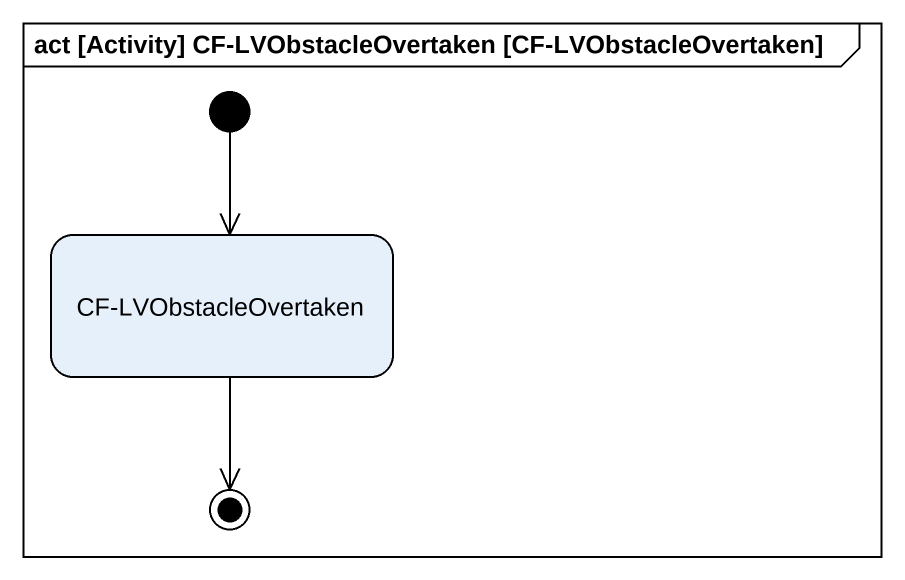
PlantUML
@startuml
mainframe act [Activity] CF-LVObstacleOvertaken [CF-LVObstacleOvertaken]
hide empty description
state "CF-LVObstacleOvertaken" as CF_LVObstacleOvertaken
[*] --> CF_LVObstacleOvertaken
CF_LVObstacleOvertaken --> [*]
@enduml
